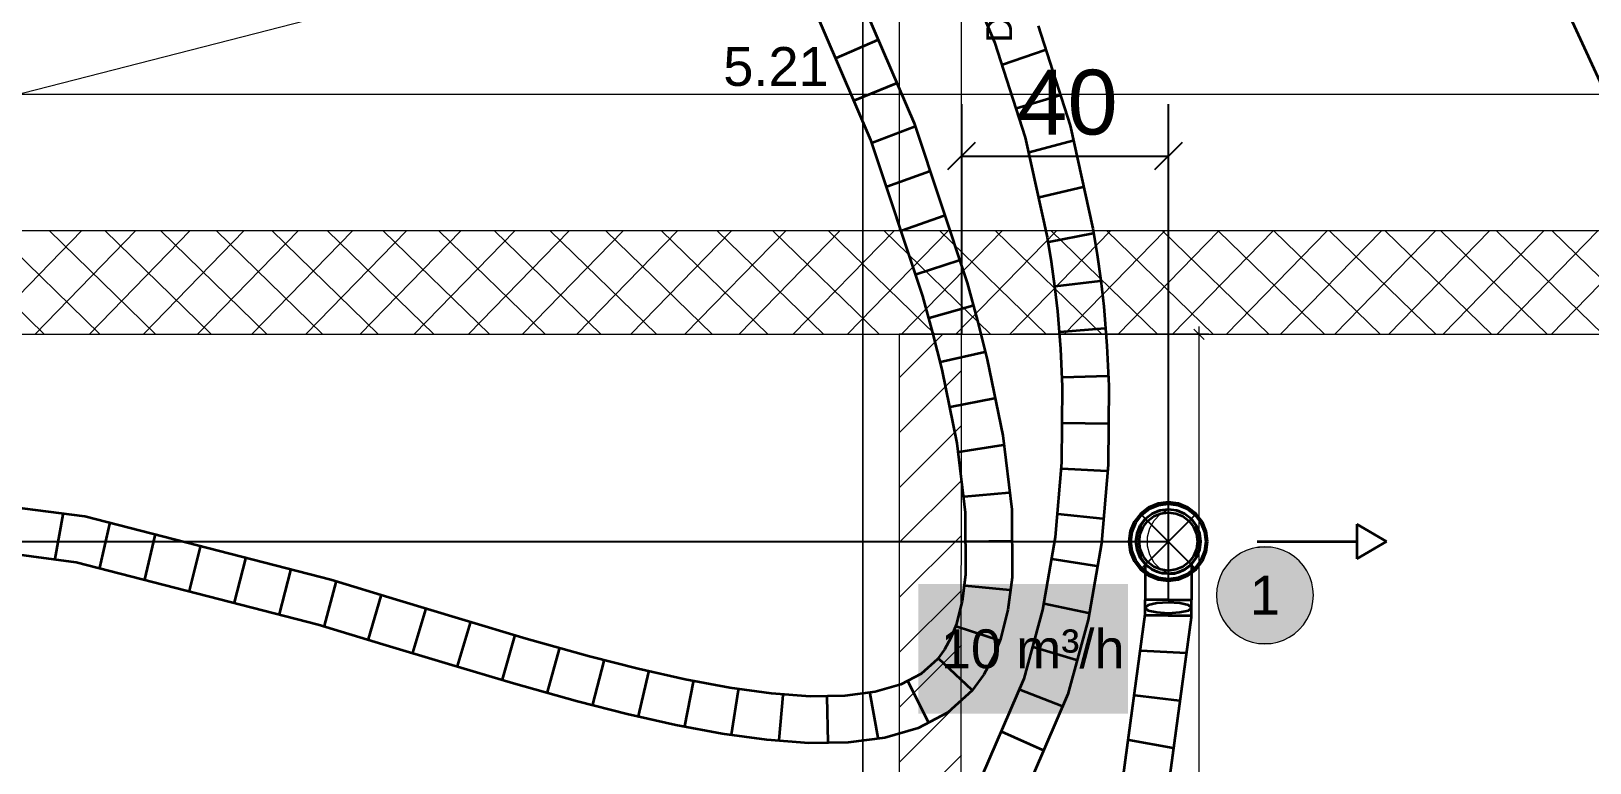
# Model space of a CAD drawing. Extents: x 0 to 1189, y 0 to 841.
# Drawn here: x 189.1 to 249.3, y 582.2 to 610.4 of the extents above; entities that cross this region are included whole.
import ezdxf
from ezdxf.lldxf.tags import DXFTag

# ---------------------------------------------------------------- set-up
doc = ezdxf.new("R2010")
doc.units = 0
doc.linetypes.add('_Hiddenline_', pattern=[3, 2, -1])
doc.layers.get('0').update_dxf_attribs({"lineweight": 35})
for name, color, linetype, lineweight in [('211.5 Stahlbeton Kontur', 7, 'Continuous', 25), ('211.5 Stahlbeton Schraffur', 7, 'Continuous', 25), ('211.6 Mauerwerk Kontur', 7, 'Continuous', 25), ('211.6 Mauerwerk Schraffur', 7, 'Continuous', 25), ('273.0 Innentüren', 7, 'Continuous', 25), ('Bemassung', 7, 'Continuous', 25), ('Gebäude Kontur', 7, 'Continuous', 25), ('Hilfskörper', 7, 'Continuous', 25)]:
    doc.layers.add(name, color=color, linetype=linetype, lineweight=lineweight)
for name, color, linetype, lineweight, true_color in [('L_Abluft_eingelegt', 7, 'fein_strichliert', 35, 0xffcc00), ('L_Auslass', 7, 'Continuous', 35, 0xababab), ('L_Mass', 5, 'Continuous', 25, 0x0000ff), ('L_Zuluft', 1, 'Continuous', 35, 0xff0000), ('L_Zuluft_eingelegt', 1, 'fein_strichliert', 35, 0xff0000)]:
    doc.layers.add(name, color=color, linetype=linetype, lineweight=lineweight, true_color=true_color)
doc.styles.get("Standard").update_dxf_attribs({"font": 'arial.ttf'})
tags = doc.linetypes.add('DASHED', pattern=[19.05, 12.7, -6.35]).pattern_tags.tags
tags[6:7] = [DXFTag(74, 4), DXFTag(75, 0), DXFTag(340, '0'), DXFTag(46, 1.0), DXFTag(50, 0.0), DXFTag(44, 0.0), DXFTag(45, 0.0)]
tags[4:5] = [DXFTag(74, 4), DXFTag(75, 0), DXFTag(340, '0'), DXFTag(46, 1.0), DXFTag(50, 0.0), DXFTag(44, 0.0), DXFTag(45, 0.0)]
tags = doc.linetypes.add('fein_strichliert', pattern=[4, 1, -2, 1]).pattern_tags.tags
tags[8:9] = [DXFTag(74, 4), DXFTag(75, 0), DXFTag(340, '0'), DXFTag(46, 0.0), DXFTag(50, 0.0), DXFTag(44, 0.0), DXFTag(45, 0.0)]
tags[6:7] = [DXFTag(74, 4), DXFTag(75, 0), DXFTag(340, '0'), DXFTag(46, 0.0), DXFTag(50, 0.0), DXFTag(44, 0.0), DXFTag(45, 0.0)]
tags[4:5] = [DXFTag(74, 4), DXFTag(75, 0), DXFTag(340, '0'), DXFTag(46, 0.0), DXFTag(50, 0.0), DXFTag(44, 0.0), DXFTag(45, 0.0)]
tags = doc.linetypes.add('Strichlin_lang', pattern=[0.5, 0.3, -0.2]).pattern_tags.tags
tags[6:7] = [DXFTag(74, 4), DXFTag(75, 0), DXFTag(340, '0'), DXFTag(46, 1.0), DXFTag(50, 0.0), DXFTag(44, 0.0), DXFTag(45, 0.0)]
tags[4:5] = [DXFTag(74, 4), DXFTag(75, 0), DXFTag(340, '0'), DXFTag(46, 1.0), DXFTag(50, 0.0), DXFTag(44, 0.0), DXFTag(45, 0.0)]
tags = doc.linetypes.add('STRICHPUNKT2', pattern=[12.7, 6.35, -3.175, 0, -3.175]).pattern_tags.tags
tags[10:11] = [DXFTag(74, 4), DXFTag(75, 0), DXFTag(340, '0'), DXFTag(46, 0.0), DXFTag(50, 0.0), DXFTag(44, 0.0), DXFTag(45, 0.0)]
tags[8:9] = [DXFTag(74, 4), DXFTag(75, 0), DXFTag(340, '0'), DXFTag(46, 0.0), DXFTag(50, 0.0), DXFTag(44, 0.0), DXFTag(45, 0.0)]
tags[6:7] = [DXFTag(74, 4), DXFTag(75, 0), DXFTag(340, '0'), DXFTag(46, 0.0), DXFTag(50, 0.0), DXFTag(44, 0.0), DXFTag(45, 0.0)]
tags[4:5] = [DXFTag(74, 4), DXFTag(75, 0), DXFTag(340, '0'), DXFTag(46, 0.0), DXFTag(50, 0.0), DXFTag(44, 0.0), DXFTag(45, 0.0)]

# ---------------------------------------------------------------- blocks, each defined once
blk = doc.blocks.new('Referenz-A0SO6TOG06', base_point=(4.401, 96.704))
at = {"layer": '211.5 Stahlbeton Kontur', "color": 0, "lineweight": 18}
for p, q in [((222.641, 602.74), (168.142, 602.741)), ((269.941, 602.738), (222.641, 602.74)), ((169.241, 598.741), (269.941, 598.738))]:
    blk.add_line(p, q, dxfattribs=at)
at = {"layer": '211.5 Stahlbeton Schraffur', "color": 0, "lineweight": 13}
for p, q in [((189.601, 598.741), (185.49, 602.741)), ((187.155, 598.741), (191.047, 602.741)), ((191.752, 598.741), (187.641, 602.741)), ((189.248, 598.741), (193.14, 602.741)), ((193.903, 598.741), (189.792, 602.741)), ((191.341, 598.741), (195.233, 602.741)), ((196.054, 598.74), (191.943, 602.741)), ((193.434, 598.741), (197.325, 602.741)), ((198.206, 598.74), (194.094, 602.741)), ((195.526, 598.74), (199.418, 602.741)), ((200.357, 598.74), (196.245, 602.741)), ((197.619, 598.74), (201.511, 602.74)), ((202.508, 598.74), (198.396, 602.741)), ((199.712, 598.74), (203.604, 602.74)), ((204.659, 598.74), (200.547, 602.74)), ((201.805, 598.74), (205.697, 602.74)), ((206.81, 598.74), (202.698, 602.74)), ((203.897, 598.74), (207.789, 602.74)), ((208.961, 598.74), (204.849, 602.74)), ((205.99, 598.74), (209.882, 602.74)), ((211.112, 598.74), (207.001, 602.74)), ((208.083, 598.74), (211.975, 602.74)), ((213.263, 598.74), (209.152, 602.74)), ((210.176, 598.74), (214.068, 602.74)), ((215.414, 598.74), (211.303, 602.74)), ((212.269, 598.74), (216.16, 602.74)), ((217.565, 598.74), (213.454, 602.74)), ((214.361, 598.74), (218.253, 602.74)), ((219.716, 598.74), (215.605, 602.74)), ((216.454, 598.74), (220.346, 602.74)), ((221.867, 598.74), (217.756, 602.74)), ((218.547, 598.74), (222.439, 602.74)), ((224.018, 598.74), (219.907, 602.74)), ((220.64, 598.74), (224.531, 602.74)), ((226.17, 598.74), (222.058, 602.74)), ((222.732, 598.74), (226.624, 602.74)), ((228.321, 598.739), (224.209, 602.74)), ((224.825, 598.74), (228.717, 602.74)), ((230.472, 598.739), (226.36, 602.74)), ((226.918, 598.74), (230.81, 602.74)), ((232.623, 598.739), (228.511, 602.74)), ((229.011, 598.739), (232.902, 602.739)), ((234.774, 598.739), (230.662, 602.74)), ((231.103, 598.739), (234.995, 602.739)), ((236.925, 598.739), (232.813, 602.739)), ((233.196, 598.739), (237.088, 602.739)), ((239.076, 598.739), (234.965, 602.739)), ((235.289, 598.739), (239.181, 602.739)), ((241.227, 598.739), (237.116, 602.739)), ((237.382, 598.739), (241.274, 602.739)), ((243.378, 598.739), (239.267, 602.739)), ((239.475, 598.739), (243.366, 602.739)), ((245.529, 598.739), (241.418, 602.739)), ((241.567, 598.739), (245.459, 602.739)), ((247.68, 598.739), (243.569, 602.739)), ((243.66, 598.739), (247.552, 602.739)), ((249.831, 598.739), (245.72, 602.739)), ((245.753, 598.739), (249.645, 602.739)), ((247.846, 598.739), (251.737, 602.739)), ((251.982, 598.739), (247.871, 602.739))]:
    blk.add_line(p, q, dxfattribs=at)
at = {"layer": '211.6 Mauerwerk Kontur', "color": 0, "lineweight": 18}
for p, q in [((222.641, 598.74), (222.639, 534.141)), ((225.041, 598.74), (222.641, 598.74)), ((225.039, 534.141), (225.041, 598.74))]:
    blk.add_line(p, q, dxfattribs=at)
at = {"layer": '211.6 Mauerwerk Schraffur', "color": 0, "lineweight": 13}
for p, q in [((222.641, 597.061), (224.32, 598.74)), ((222.641, 594.94), (225.041, 597.34)), ((222.641, 592.818), (225.041, 595.218)), ((222.641, 590.697), (225.041, 593.097)), ((222.641, 588.575), (225.041, 590.975)), ((222.641, 586.454), (225.041, 588.854)), ((222.641, 584.333), (225.041, 586.733)), ((222.641, 582.211), (225.041, 584.611)), ((222.641, 580.09), (225.041, 582.49))]:
    blk.add_line(p, q, dxfattribs=at)
at = {"layer": '273.0 Innentüren', "color": 0, "linetype": 'DASHED', "lineweight": 13, "ltscale": 0.13}
blk.add_line((225.042, 602.74), (225.042, 630.74), dxfattribs=at)
at = {"layer": 'Bemassung', "color": 0, "lineweight": 13}
for p, q in [((269.941, 608.001), (165.741, 608.001)), ((234.43, 598.54), (234.03, 598.94)), ((234.23, 598.74), (234.23, 599.04)), ((234.605, 598.74), (227.041, 598.74)), ((234.23, 534.141), (234.23, 598.74))]:
    blk.add_line(p, q, dxfattribs=at)
at = {"layer": 'Gebäude Kontur', "color": 0, "linetype": 'Strichlin_lang', "lineweight": 13, "ltscale": 0.13}
for p, q in [((221.24, 549.141), (221.24, 633.839)), ((221.241, 555.539), (221.243, 628.839))]:
    blk.add_line(p, q, dxfattribs=at)
at = {"layer": 'Hilfskörper', "color": 0, "lineweight": 13}
for p, q in [((222.641, 630.741), (222.641, 602.74)), ((222.641, 616.739), (168.142, 602.741)), ((222.641, 602.74), (168.143, 602.74))]:
    blk.add_line(p, q, dxfattribs=at)
at = {"layer": 'Bemassung', "color": 0, "linetype": 'Continuous', "lineweight": 13, "ltscale": 0.13, "insert": (215.839, 609.829), "char_height": 1.5, "attachment_point": 1}
blk.add_mtext('{\\fArial;5.21}', dxfattribs=at)
at = {"layer": 'Hilfskörper', "color": 0, "lineweight": 13, "insert": (226.002, 610.001), "char_height": 1, "attachment_point": 1, "rotation": 90}
blk.add_mtext('{\\fArial;Deckenabsatz}', dxfattribs=at)
blk = doc.blocks.new('Zuluft-Tellerventil Zehnder via STH 1-125-A0SO6TOO06', base_point=(231.52, 589.219))
at = {"color": 0, "lineweight": -2}
for p, q in [((232.646, 592.208), (232.28, 592.056)), ((233.04, 592.259), (232.646, 592.208)), ((233.433, 592.208), (233.04, 592.259)), ((233.8, 592.056), (233.433, 592.208)), ((231.965, 591.814), (231.724, 591.499)), ((231.957, 591.364), (232.156, 591.623)), ((232.28, 592.056), (231.965, 591.814)), ((232.163, 591.616), (231.966, 591.359)), ((232.066, 591.302), (232.244, 591.535)), ((232.156, 591.623), (232.415, 591.822)), ((232.42, 591.813), (232.163, 591.616)), ((232.244, 591.535), (232.477, 591.714)), ((232.415, 591.822), (232.716, 591.947)), ((232.719, 591.937), (232.42, 591.813)), ((232.477, 591.714), (232.749, 591.826)), ((232.716, 591.947), (233.04, 591.989)), ((233.04, 591.979), (232.719, 591.937)), ((232.749, 591.826), (233.04, 591.864)), ((233.04, 591.989), (233.363, 591.947)), ((233.361, 591.937), (233.04, 591.979)), ((233.04, 591.864), (233.331, 591.826)), ((233.331, 591.826), (233.602, 591.714)), ((233.66, 591.813), (233.361, 591.937)), ((233.363, 591.947), (233.665, 591.822)), ((233.602, 591.714), (233.835, 591.535)), ((233.917, 591.616), (233.66, 591.813)), ((233.665, 591.822), (233.924, 591.623)), ((234.115, 591.814), (233.8, 592.056)), ((233.835, 591.535), (234.014, 591.302)), ((234.114, 591.359), (233.917, 591.616)), ((233.924, 591.623), (234.122, 591.364)), ((234.356, 591.499), (234.115, 591.814)), ((231.572, 591.133), (231.52, 590.739)), ((231.724, 591.499), (231.572, 591.133)), ((231.79, 590.739), (231.832, 591.063)), ((231.842, 591.06), (231.8, 590.739)), ((231.832, 591.063), (231.957, 591.364)), ((231.966, 591.359), (231.842, 591.06)), ((231.915, 590.739), (231.953, 591.03)), ((231.953, 591.03), (232.066, 591.302)), ((234.014, 591.302), (234.127, 591.03)), ((234.238, 591.06), (234.114, 591.359)), ((234.122, 591.364), (234.247, 591.063)), ((234.127, 591.03), (234.165, 590.739)), ((234.28, 590.739), (234.238, 591.06)), ((234.247, 591.063), (234.29, 590.739)), ((234.508, 591.133), (234.356, 591.499)), ((234.56, 590.739), (234.508, 591.133)), ((231.52, 590.739), (231.572, 590.346)), ((231.572, 590.346), (231.724, 589.979)), ((231.832, 590.416), (231.79, 590.739)), ((231.8, 590.739), (231.842, 590.418)), ((231.957, 590.114), (231.832, 590.416)), ((231.842, 590.418), (231.966, 590.119)), ((231.953, 590.448), (231.915, 590.739)), ((232.066, 590.177), (231.953, 590.448)), ((234.127, 590.448), (234.014, 590.177)), ((234.114, 590.119), (234.238, 590.418)), ((234.247, 590.416), (234.122, 590.114)), ((234.165, 590.739), (234.127, 590.448)), ((234.238, 590.418), (234.28, 590.739)), ((234.29, 590.739), (234.247, 590.416)), ((234.356, 589.979), (234.508, 590.346)), ((234.508, 590.346), (234.56, 590.739)), ((231.724, 589.979), (231.965, 589.665)), ((232.156, 589.855), (231.957, 590.114)), ((231.966, 590.119), (232.163, 589.863)), ((232.244, 589.944), (232.066, 590.177)), ((232.415, 589.657), (232.156, 589.855)), ((232.163, 589.863), (232.42, 589.665)), ((232.477, 589.765), (232.244, 589.944)), ((232.749, 589.653), (232.477, 589.765)), ((233.602, 589.765), (233.331, 589.653)), ((233.835, 589.944), (233.602, 589.765)), ((233.66, 589.665), (233.917, 589.863)), ((233.924, 589.855), (233.665, 589.657)), ((234.014, 590.177), (233.835, 589.944)), ((233.917, 589.863), (234.114, 590.119)), ((234.122, 590.114), (233.924, 589.855)), ((234.115, 589.665), (234.356, 589.979)), ((231.965, 589.665), (232.28, 589.423)), ((232.28, 589.423), (232.646, 589.271)), ((232.716, 589.532), (232.415, 589.657)), ((232.42, 589.665), (232.719, 589.542)), ((232.646, 589.271), (233.04, 589.219)), ((233.04, 589.489), (232.716, 589.532)), ((232.719, 589.542), (233.04, 589.499)), ((233.04, 589.614), (232.749, 589.653)), ((233.331, 589.653), (233.04, 589.614)), ((233.04, 589.499), (233.361, 589.542)), ((233.363, 589.532), (233.04, 589.489)), ((233.04, 589.219), (233.433, 589.271)), ((233.361, 589.542), (233.66, 589.665)), ((233.665, 589.657), (233.363, 589.532)), ((233.433, 589.271), (233.8, 589.423)), ((233.8, 589.423), (234.115, 589.665))]:
    blk.add_line(p, q, dxfattribs=at)
at = {"color": 0, "linetype": 'STRICHPUNKT2', "lineweight": 25, "ltscale": 0.25}
for p, q in [((234.115, 591.814), (231.965, 589.665)), ((234.115, 589.665), (231.965, 591.814)), ((233.04, 590.739), (233.04, 590.739))]:
    blk.add_line(p, q, dxfattribs=at)
blk = doc.blocks.new('Bauteilbeschriftung-A0SO6TOQ06', base_point=(223.375, 584.097))
at = {"color": 7, "linetype": 'ByBlock', "lineweight": -2, "ltscale": 0.35, "true_color": 0xffffff}
for points in [[(223.375, 584.097), (231.476, 584.097), (223.375, 589.097)], [(231.476, 584.097), (223.375, 589.097), (231.476, 589.097)]]:
    blk.add_solid(points, dxfattribs=at)
at = {"color": 0, "linetype": 'ByBlock', "lineweight": -2, "ltscale": 0.35, "insert": (224.247, 587.347), "char_height": 1.5, "attachment_point": 1}
blk.add_mtext('{\\fArial;10 m³/h}', dxfattribs=at)
blk = doc.blocks.new('Positionsnummer-A0SO6TOS06', base_point=(234.897, 586.79))
at = {"color": 0, "linetype": 'ByBlock', "lineweight": 18, "ltscale": 0.18}
for p, q in [((236.054, 590.397), (235.834, 590.288)), ((236.287, 590.476), (236.054, 590.397)), ((236.527, 590.524), (236.287, 590.476)), ((236.772, 590.54), (236.527, 590.524)), ((237.017, 590.524), (236.772, 590.54)), ((237.257, 590.476), (237.017, 590.524)), ((237.489, 590.397), (237.257, 590.476)), ((237.709, 590.288), (237.489, 590.397)), ((235.284, 589.806), (235.148, 589.602)), ((235.446, 589.99), (235.284, 589.806)), ((235.631, 590.152), (235.446, 589.99)), ((235.834, 590.288), (235.631, 590.152)), ((237.913, 590.152), (237.709, 590.288)), ((238.098, 589.99), (237.913, 590.152)), ((238.259, 589.806), (238.098, 589.99)), ((238.396, 589.602), (238.259, 589.806)), ((234.961, 589.15), (234.913, 588.909)), ((235.04, 589.382), (234.961, 589.15)), ((235.148, 589.602), (235.04, 589.382)), ((238.504, 589.382), (238.396, 589.602)), ((238.583, 589.15), (238.504, 589.382)), ((238.631, 588.909), (238.583, 589.15)), ((234.913, 588.909), (234.897, 588.665)), ((234.897, 588.665), (234.913, 588.42)), ((238.647, 588.665), (238.631, 588.909)), ((238.631, 588.42), (238.647, 588.665)), ((234.913, 588.42), (234.961, 588.179)), ((234.961, 588.179), (235.04, 587.947)), ((235.04, 587.947), (235.148, 587.727)), ((238.396, 587.727), (238.504, 587.947)), ((238.504, 587.947), (238.583, 588.179)), ((238.583, 588.179), (238.631, 588.42)), ((235.148, 587.727), (235.284, 587.523)), ((235.284, 587.523), (235.446, 587.339)), ((235.446, 587.339), (235.631, 587.177)), ((237.913, 587.177), (238.098, 587.339)), ((238.098, 587.339), (238.259, 587.523)), ((238.259, 587.523), (238.396, 587.727)), ((235.631, 587.177), (235.834, 587.041)), ((235.834, 587.041), (236.054, 586.932)), ((236.054, 586.932), (236.287, 586.854)), ((236.287, 586.854), (236.527, 586.806)), ((236.527, 586.806), (236.772, 586.79)), ((236.772, 586.79), (237.017, 586.806)), ((237.017, 586.806), (237.257, 586.854)), ((237.257, 586.854), (237.489, 586.932)), ((237.489, 586.932), (237.709, 587.041)), ((237.709, 587.041), (237.913, 587.177))]:
    blk.add_line(p, q, dxfattribs=at)
at = {"color": 7, "linetype": 'ByBlock', "lineweight": -2, "ltscale": 0.35, "true_color": 0xffffff}
for points in [[(237.648, 590.32), (235.891, 590.32), (237.567, 590.363)], [(235.891, 590.32), (237.567, 590.363), (235.983, 590.363)], [(237.567, 590.363), (235.983, 590.363), (237.472, 590.402)], [(235.983, 590.363), (237.472, 590.402), (236.066, 590.402)], [(237.472, 590.402), (236.066, 590.402), (237.388, 590.436)], [(236.066, 590.402), (237.388, 590.436), (236.163, 590.436)], [(237.388, 590.436), (236.163, 590.436), (237.287, 590.465)], [(236.163, 590.436), (237.287, 590.465), (236.248, 590.465)], [(237.287, 590.465), (236.248, 590.465), (237.203, 590.49)], [(236.248, 590.465), (237.203, 590.49), (236.352, 590.49)], [(237.203, 590.49), (236.352, 590.49), (237.094, 590.509)], [(236.352, 590.49), (237.094, 590.509), (236.436, 590.509)], [(237.094, 590.509), (236.436, 590.509), (237.013, 590.524)], [(236.436, 590.509), (237.013, 590.524), (236.551, 590.524)], [(237.013, 590.524), (236.551, 590.524), (236.884, 590.534)], [(236.551, 590.524), (236.884, 590.534), (236.627, 590.534)], [(236.884, 590.534), (236.627, 590.534), (236.82, 590.539)], [(238.351, 589.671), (235.19, 589.671), (238.3, 589.751)], [(235.19, 589.671), (238.3, 589.751), (235.247, 589.751)], [(238.3, 589.751), (235.247, 589.751), (238.239, 589.828)], [(235.247, 589.751), (238.239, 589.828), (235.302, 589.828)], [(238.239, 589.828), (235.302, 589.828), (238.18, 589.902)], [(235.302, 589.828), (238.18, 589.902), (235.367, 589.902)], [(238.18, 589.902), (235.367, 589.902), (238.111, 589.973)], [(235.367, 589.902), (238.111, 589.973), (235.429, 589.973)], [(238.111, 589.973), (235.429, 589.973), (238.046, 590.041)], [(235.429, 589.973), (238.046, 590.041), (235.502, 590.041)], [(238.046, 590.041), (235.502, 590.041), (237.969, 590.104)], [(235.502, 590.041), (237.969, 590.104), (235.571, 590.104)], [(237.969, 590.104), (235.571, 590.104), (237.897, 590.164)], [(235.571, 590.104), (237.897, 590.164), (235.651, 590.164)], [(237.897, 590.164), (235.651, 590.164), (237.814, 590.22)], [(235.651, 590.164), (237.814, 590.22), (235.725, 590.22)], [(237.814, 590.22), (235.725, 590.22), (237.737, 590.272)], [(235.725, 590.22), (237.737, 590.272), (235.812, 590.272)], [(237.737, 590.272), (235.812, 590.272), (237.648, 590.32)], [(235.812, 590.272), (237.648, 590.32), (235.891, 590.32)], [(238.607, 589.048), (234.939, 589.048), (238.583, 589.142)], [(234.939, 589.048), (238.583, 589.142), (234.959, 589.142)], [(238.583, 589.142), (234.959, 589.142), (238.558, 589.235)], [(234.959, 589.142), (238.558, 589.235), (234.988, 589.235)], [(238.558, 589.235), (234.988, 589.235), (238.524, 589.326)], [(234.988, 589.235), (238.524, 589.326), (235.017, 589.326)], [(238.524, 589.326), (235.017, 589.326), (238.49, 589.416)], [(235.017, 589.326), (238.49, 589.416), (235.057, 589.416)], [(238.49, 589.416), (235.057, 589.416), (238.446, 589.503)], [(235.057, 589.416), (238.446, 589.503), (235.095, 589.503)], [(238.446, 589.503), (235.095, 589.503), (238.404, 589.588)], [(235.095, 589.503), (238.404, 589.588), (235.143, 589.588)], [(238.404, 589.588), (235.143, 589.588), (238.351, 589.671)], [(235.143, 589.588), (238.351, 589.671), (235.19, 589.671)], [(238.642, 588.761), (234.899, 588.761), (238.637, 588.857)], [(234.899, 588.761), (238.637, 588.857), (234.909, 588.857)], [(238.647, 588.665), (234.899, 588.665), (238.642, 588.761)], [(234.899, 588.665), (238.642, 588.761), (234.899, 588.761)], [(238.642, 588.568), (234.899, 588.568), (238.647, 588.665)], [(234.899, 588.568), (238.647, 588.665), (234.899, 588.665)], [(234.909, 588.472), (238.642, 588.568), (234.899, 588.568)], [(238.637, 588.857), (234.909, 588.857), (238.622, 588.953)], [(234.909, 588.857), (238.622, 588.953), (234.919, 588.953)], [(238.637, 588.472), (234.909, 588.472), (238.642, 588.568)], [(238.622, 588.953), (234.919, 588.953), (238.607, 589.048)], [(234.919, 588.953), (238.607, 589.048), (234.939, 589.048)], [(234.919, 588.376), (238.637, 588.472), (234.909, 588.472)], [(238.622, 588.376), (234.919, 588.376), (238.637, 588.472)], [(234.939, 588.281), (238.622, 588.376), (234.919, 588.376)], [(238.607, 588.281), (234.939, 588.281), (238.622, 588.376)], [(234.959, 588.187), (238.607, 588.281), (234.939, 588.281)], [(238.583, 588.187), (234.959, 588.187), (238.607, 588.281)], [(234.988, 588.094), (238.583, 588.187), (234.959, 588.187)], [(238.558, 588.094), (234.988, 588.094), (238.583, 588.187)], [(235.017, 588.003), (238.558, 588.094), (234.988, 588.094)], [(238.524, 588.003), (235.017, 588.003), (238.558, 588.094)], [(235.057, 587.914), (238.524, 588.003), (235.017, 588.003)], [(238.49, 587.914), (235.057, 587.914), (238.524, 588.003)], [(235.095, 587.826), (238.49, 587.914), (235.057, 587.914)], [(238.446, 587.826), (235.095, 587.826), (238.49, 587.914)], [(235.143, 587.741), (238.446, 587.826), (235.095, 587.826)], [(238.404, 587.741), (235.143, 587.741), (238.446, 587.826)], [(235.19, 587.658), (238.404, 587.741), (235.143, 587.741)], [(238.351, 587.658), (235.19, 587.658), (238.404, 587.741)], [(235.247, 587.578), (238.351, 587.658), (235.19, 587.658)], [(238.3, 587.578), (235.247, 587.578), (238.351, 587.658)], [(235.302, 587.501), (238.3, 587.578), (235.247, 587.578)], [(238.239, 587.501), (235.302, 587.501), (238.3, 587.578)], [(235.367, 587.427), (238.239, 587.501), (235.302, 587.501)], [(238.18, 587.427), (235.367, 587.427), (238.239, 587.501)], [(235.429, 587.356), (238.18, 587.427), (235.367, 587.427)], [(238.111, 587.356), (235.429, 587.356), (238.18, 587.427)], [(235.502, 587.289), (238.111, 587.356), (235.429, 587.356)], [(238.046, 587.289), (235.502, 587.289), (238.111, 587.356)], [(235.571, 587.225), (238.046, 587.289), (235.502, 587.289)], [(237.969, 587.225), (235.571, 587.225), (238.046, 587.289)], [(235.651, 587.165), (237.969, 587.225), (235.571, 587.225)], [(237.897, 587.165), (235.651, 587.165), (237.969, 587.225)], [(235.725, 587.109), (237.897, 587.165), (235.651, 587.165)], [(237.814, 587.109), (235.725, 587.109), (237.897, 587.165)], [(235.812, 587.057), (237.814, 587.109), (235.725, 587.109)], [(237.737, 587.057), (235.812, 587.057), (237.814, 587.109)], [(235.891, 587.01), (237.737, 587.057), (235.812, 587.057)], [(237.648, 587.01), (235.891, 587.01), (237.737, 587.057)], [(235.983, 586.966), (237.648, 587.01), (235.891, 587.01)], [(237.567, 586.966), (235.983, 586.966), (237.648, 587.01)], [(236.066, 586.928), (237.567, 586.966), (235.983, 586.966)], [(237.472, 586.928), (236.066, 586.928), (237.567, 586.966)], [(236.163, 586.894), (237.472, 586.928), (236.066, 586.928)], [(237.388, 586.894), (236.163, 586.894), (237.472, 586.928)], [(236.248, 586.864), (237.388, 586.894), (236.163, 586.894)], [(237.287, 586.864), (236.248, 586.864), (237.388, 586.894)], [(236.352, 586.84), (237.287, 586.864), (236.248, 586.864)], [(237.203, 586.84), (236.352, 586.84), (237.287, 586.864)], [(236.436, 586.82), (237.203, 586.84), (236.352, 586.84)], [(237.094, 586.82), (236.436, 586.82), (237.203, 586.84)], [(236.551, 586.805), (237.094, 586.82), (236.436, 586.82)], [(237.013, 586.805), (236.551, 586.805), (237.094, 586.82)], [(236.627, 586.795), (237.013, 586.805), (236.551, 586.805)], [(236.884, 586.795), (236.627, 586.795), (237.013, 586.805)], [(236.82, 586.79), (236.884, 586.795), (236.627, 586.795)]]:
    blk.add_solid(points, dxfattribs=at)
at = {"color": 0, "linetype": 'ByBlock', "lineweight": 18, "ltscale": 0.18, "insert": (235.607, 589.415), "char_height": 1.5, "attachment_point": 1}
blk.add_mtext('{\\fArial; 1 }', dxfattribs=at)
blk = doc.blocks.new('Pfeil Auslass einzel-A0SO6TP606', base_point=(236.474, 590.073))
at = {"color": 0, "linetype": 'ByBlock', "lineweight": -2, "ltscale": 0.35}
for p, q in [((240.32, 591.406), (240.32, 590.073)), ((241.474, 590.739), (240.32, 591.406)), ((236.474, 590.739), (240.32, 590.739)), ((241.474, 590.739), (240.32, 590.073))]:
    blk.add_line(p, q, dxfattribs=at)
blk = doc.blocks.new('TVA 125 _ Tube 90_ ohne EB_ weiss_ seitlich_ mit Bügel-A0SO6TRY06', base_point=(231.59, 588.489))
at = {"color": 0, "linetype": 'ByBlock', "lineweight": -2, "ltscale": 0.35}
for p, q in [((232.315, 591.995), (232.665, 592.14)), ((232.665, 592.14), (233.04, 592.189)), ((233.04, 592.189), (233.415, 592.14)), ((233.415, 592.14), (233.765, 591.995)), ((231.784, 591.464), (232.015, 591.765)), ((231.957, 591.364), (232.156, 591.623)), ((232.015, 591.765), (232.315, 591.995)), ((232.156, 591.623), (232.415, 591.822)), ((232.415, 591.822), (232.716, 591.947)), ((232.716, 591.947), (233.04, 591.989)), ((233.04, 591.989), (233.363, 591.947)), ((233.363, 591.947), (233.665, 591.822)), ((233.665, 591.822), (233.924, 591.623)), ((233.765, 591.995), (234.065, 591.765)), ((233.924, 591.623), (234.122, 591.364)), ((234.065, 591.765), (234.296, 591.464)), ((231.59, 590.739), (231.639, 591.115)), ((231.639, 591.115), (231.784, 591.464)), ((231.79, 590.739), (231.832, 591.063)), ((231.832, 591.063), (231.957, 591.364)), ((234.122, 591.364), (234.247, 591.063)), ((234.247, 591.063), (234.29, 590.739)), ((234.296, 591.464), (234.44, 591.115)), ((234.44, 591.115), (234.49, 590.739)), ((231.639, 590.364), (231.59, 590.739)), ((231.784, 590.014), (231.639, 590.364)), ((231.832, 590.416), (231.79, 590.739)), ((231.957, 590.114), (231.832, 590.416)), ((234.247, 590.416), (234.122, 590.114)), ((234.29, 590.739), (234.247, 590.416)), ((234.44, 590.364), (234.296, 590.014)), ((234.49, 590.739), (234.44, 590.364)), ((232.015, 589.714), (231.784, 590.014)), ((232.156, 589.855), (231.957, 590.114)), ((232.171, 589.841), (232.14, 589.872)), ((232.14, 589.872), (232.14, 588.489)), ((232.415, 589.657), (232.156, 589.855)), ((232.26, 589.762), (232.171, 589.841)), ((232.403, 589.663), (232.26, 589.762)), ((233.924, 589.855), (233.665, 589.657)), ((233.676, 589.663), (233.819, 589.762)), ((233.819, 589.762), (233.909, 589.841)), ((233.909, 589.841), (233.94, 589.872)), ((234.122, 590.114), (233.924, 589.855)), ((233.94, 589.872), (233.94, 588.489)), ((234.296, 590.014), (234.065, 589.714)), ((232.315, 589.484), (232.015, 589.714)), ((232.665, 589.339), (232.315, 589.484)), ((232.59, 589.573), (232.403, 589.663)), ((232.716, 589.532), (232.415, 589.657)), ((232.807, 589.511), (232.59, 589.573)), ((233.04, 589.289), (232.665, 589.339)), ((233.04, 589.489), (232.716, 589.532)), ((233.04, 589.489), (232.807, 589.511)), ((233.363, 589.532), (233.04, 589.489)), ((233.04, 589.489), (233.273, 589.511)), ((233.415, 589.339), (233.04, 589.289)), ((233.273, 589.511), (233.49, 589.573)), ((233.665, 589.657), (233.363, 589.532)), ((233.765, 589.484), (233.415, 589.339)), ((233.49, 589.573), (233.676, 589.663)), ((234.065, 589.714), (233.765, 589.484)), ((232.171, 588.489), (232.14, 588.489)), ((232.26, 588.489), (232.171, 588.489)), ((232.403, 588.489), (232.26, 588.489)), ((232.59, 588.489), (232.403, 588.489)), ((232.807, 588.489), (232.59, 588.489)), ((233.04, 588.489), (232.807, 588.489)), ((233.04, 588.489), (233.273, 588.489)), ((233.273, 588.489), (233.49, 588.489)), ((233.49, 588.489), (233.676, 588.489)), ((233.676, 588.489), (233.819, 588.489)), ((233.819, 588.489), (233.909, 588.489)), ((233.909, 588.489), (233.94, 588.489))]:
    blk.add_line(p, q, dxfattribs=at)
at = {"color": 0, "linetype": '_Hiddenline_', "lineweight": 18}
for p, q in [((232.327, 591.252), (232.498, 591.557)), ((232.498, 591.557), (232.741, 591.808)), ((232.741, 591.808), (233.04, 591.989)), ((232.239, 590.914), (232.327, 591.252)), ((232.239, 590.565), (232.239, 590.914)), ((232.327, 590.227), (232.239, 590.565)), ((232.498, 589.922), (232.327, 590.227)), ((232.741, 589.671), (232.498, 589.922)), ((233.04, 589.489), (232.741, 589.671))]:
    blk.add_line(p, q, dxfattribs=at)
at = {"color": 0, "linetype": 'STRICHPUNKT2', "lineweight": 25, "ltscale": 0.25}
for q in [(233.04, 590.739), (233.04, 588.489)]:
    blk.add_line((233.04, 590.739), q, dxfattribs=at)
blk = doc.blocks.new('Lüftungsrohr ComfoTube 90_ Rolle à 50 m-A0SO6TSQ06', base_point=(158.571, 474.934))
at = {"color": 0, "linetype": 'ByBlock', "lineweight": -2, "ltscale": 0.35}
for p, q in [((231.225, 581.164), (232.142, 587.937)), ((232.26, 588.489), (232.14, 588.489)), ((232.26, 588.285), (232.14, 588.183)), ((232.14, 588.183), (232.26, 588.081)), ((232.142, 588.336), (232.142, 588.489)), ((232.142, 588.184), (232.142, 588.336)), ((232.142, 588.031), (232.142, 588.184)), ((232.142, 587.937), (232.142, 588.031)), ((232.59, 588.489), (232.26, 588.489)), ((232.59, 588.36), (232.26, 588.285)), ((232.26, 588.081), (232.59, 588.006)), ((233.04, 588.489), (232.59, 588.489)), ((233.04, 588.387), (232.59, 588.36)), ((232.59, 588.006), (233.04, 587.979)), ((233.04, 588.489), (233.49, 588.489)), ((233.49, 588.36), (233.04, 588.387)), ((233.04, 587.979), (233.49, 588.006)), ((233.49, 588.489), (233.819, 588.489)), ((233.819, 588.285), (233.49, 588.36)), ((233.49, 588.006), (233.819, 588.081)), ((233.819, 588.489), (233.94, 588.489)), ((233.94, 588.183), (233.819, 588.285)), ((233.819, 588.081), (233.94, 588.183)), ((233.937, 588.335), (233.937, 588.489)), ((233.937, 588.182), (233.937, 588.335)), ((233.937, 588.031), (233.937, 588.182)), ((233.937, 587.816), (233.937, 588.031)), ((232.26, 587.877), (232.14, 587.877)), ((232.59, 587.877), (232.26, 587.877)), ((233.04, 587.877), (232.59, 587.877)), ((232.977, 580.728), (233.937, 587.816)), ((233.04, 587.877), (233.49, 587.877)), ((233.49, 587.877), (233.819, 587.877)), ((233.819, 587.877), (233.94, 587.877)), ((231.98, 586.533), (233.724, 586.447)), ((231.743, 584.805), (233.478, 584.607)), ((231.51, 583.077), (233.228, 582.768))]:
    blk.add_line(p, q, dxfattribs=at)
blk = doc.blocks.new('Lüftungsrohr ComfoTube 90_ Rolle à 50 m-A0SO6TT206', base_point=(183.29, 547.644))
at = {"color": 0, "linetype": 'ByBlock', "lineweight": -2, "ltscale": 0.35}
blk.add_line((248.187, 611.838), (250.416, 606.988), dxfattribs=at)
blk = doc.blocks.new('Maß-A0SO6TT806', base_point=(224.511, 590.739))
at = {"color": 0, "linetype": 'ByBlock', "lineweight": -2, "ltscale": 0.25}
for p, q in [((225.041, 607.62), (225.041, 598.74)), ((233.04, 607.62), (233.04, 590.739)), ((225.571, 606.15), (224.511, 605.09)), ((233.57, 606.15), (232.51, 605.09)), ((225.041, 605.62), (233.04, 605.62))]:
    blk.add_line(p, q, dxfattribs=at)
at = {"color": 0, "linetype": 'ByBlock', "lineweight": -2, "ltscale": 0.25, "insert": (227.201, 608.953), "char_height": 2.5, "attachment_point": 1}
blk.add_mtext('{\\fArial;40}', dxfattribs=at)
blk = doc.blocks.new('Lüftungsrohr ComfoTube 90_ Rolle à 50 m-A0SO6TTY06', base_point=(180.34, 582.96))
at = {"color": 0, "linetype": 'ByBlock', "lineweight": -2, "ltscale": 0.35}
for p, q in [((184.244, 653.555), (184.477, 653.788)), ((184.477, 653.788), (184.562, 653.873)), ((184.562, 653.873), (192.479, 646.312)), ((183.926, 653.236), (183.608, 652.918)), ((183.926, 653.236), (184.244, 653.555)), ((183.375, 652.685), (183.29, 652.6)), ((183.29, 652.6), (191.243, 645.004)), ((183.608, 652.918), (183.375, 652.685)), ((185.842, 652.613), (184.613, 651.373)), ((187.141, 651.373), (185.918, 650.127)), ((188.44, 650.133), (187.222, 648.881)), ((189.739, 648.892), (188.527, 647.635)), ((191.037, 647.652), (189.832, 646.389)), ((192.336, 646.412), (191.136, 645.143)), ((192.479, 646.312), (200.398, 638.906)), ((193.651, 645.18), (192.449, 643.914)), ((191.243, 645.004), (199.14, 637.62)), ((194.968, 643.948), (193.761, 642.686)), ((196.284, 642.717), (195.074, 641.458)), ((197.6, 641.486), (196.387, 640.23)), ((198.917, 640.255), (197.7, 639.003)), ((200.233, 639.024), (199.013, 637.775)), ((200.398, 638.906), (207.987, 631.146)), ((199.14, 637.62), (206.638, 629.952)), ((201.505, 637.736), (200.271, 636.501)), ((202.771, 636.442), (201.522, 635.222)), ((204.037, 635.148), (202.773, 633.942)), ((205.302, 633.853), (204.025, 632.663)), ((206.568, 632.558), (205.276, 631.384)), ((207.833, 631.264), (206.528, 630.105)), ((207.987, 631.146), (214.888, 622.54)), ((206.638, 629.952), (213.426, 621.487)), ((208.981, 629.863), (207.66, 628.722)), ((210.115, 628.449), (208.778, 627.326)), ((211.249, 627.036), (209.896, 625.931)), ((212.382, 625.622), (211.015, 624.536)), ((213.516, 624.208), (212.134, 623.142)), ((214.649, 622.795), (213.252, 621.747)), ((214.888, 622.54), (217.987, 617.738)), ((213.426, 621.487), (216.436, 616.823)), ((215.669, 621.28), (214.24, 620.276)), ((216.662, 619.743), (215.199, 618.789)), ((217.654, 618.205), (216.159, 617.302)), ((217.987, 617.738), (220.777, 612.546)), ((216.436, 616.823), (219.155, 611.762)), ((218.557, 616.621), (217.037, 615.761)), ((219.42, 615.015), (217.879, 614.195)), ((220.282, 613.41), (218.72, 612.629)), ((220.777, 612.546), (223.219, 606.892)), ((219.155, 611.762), (221.536, 606.25)), ((221.081, 611.774), (219.499, 611.033)), ((221.804, 610.101), (220.204, 609.401)), ((222.526, 608.428), (220.909, 607.769)), ((223.237, 606.751), (221.604, 606.133)), ((223.219, 606.892), (225.265, 600.73)), ((221.536, 606.25), (223.542, 600.208)), ((223.808, 605.031), (222.167, 604.437)), ((224.38, 603.31), (222.73, 602.74)), ((224.951, 601.59), (223.293, 601.044)), ((225.265, 600.73), (225.669, 599.256)), ((223.542, 600.208), (223.928, 598.8)), ((225.483, 599.834), (223.804, 599.356)), ((223.928, 598.8), (224.284, 597.375)), ((225.669, 599.256), (226.04, 597.773)), ((225.944, 598.046), (224.241, 597.658)), ((226.04, 597.773), (226.641, 594.829)), ((224.284, 597.375), (224.864, 594.538)), ((226.322, 596.255), (224.607, 595.927)), ((226.641, 594.829), (226.993, 591.975)), ((224.864, 594.538), (225.194, 591.862)), ((226.66, 594.454), (224.934, 594.192)), ((226.887, 592.613), (225.147, 592.46)), ((183.698, 591.634), (182.714, 591.167)), ((185.851, 592.081), (183.698, 591.634)), ((184.99, 590.092), (184.645, 591.804)), ((188.362, 592.071), (185.851, 592.081)), ((186.634, 590.306), (186.553, 592.051)), ((188.325, 590.289), (188.46, 592.03)), ((191.169, 591.702), (188.362, 592.071)), ((190.022, 590.065), (190.332, 591.784)), ((200.672, 589.263), (191.169, 591.702)), ((225.194, 591.862), (225.202, 589.457)), ((226.993, 591.975), (227.001, 589.344)), ((182.714, 591.167), (181.88, 590.537)), ((183.596, 589.616), (182.671, 591.097)), ((191.742, 589.725), (192.137, 591.425)), ((193.48, 589.278), (193.886, 590.976)), ((181.88, 590.537), (181.206, 589.724)), ((195.218, 588.832), (195.635, 590.528)), ((226.97, 590.756), (225.224, 590.726)), ((181.206, 589.724), (180.719, 588.745)), ((184.275, 589.916), (183.652, 589.621)), ((186.032, 590.281), (184.275, 589.916)), ((188.24, 590.272), (186.032, 590.281)), ((190.827, 589.932), (188.24, 590.272)), ((200.187, 587.529), (190.827, 589.932)), ((196.955, 588.386), (197.384, 590.079)), ((182.643, 588.638), (181.139, 589.524)), ((183.132, 589.227), (182.724, 588.736)), ((183.652, 589.621), (183.132, 589.227)), ((198.693, 587.94), (199.133, 589.63)), ((200.427, 587.485), (200.882, 589.17)), ((203.21, 588.492), (200.672, 589.263)), ((225.202, 589.457), (225.07, 588.442)), ((227.001, 589.344), (226.841, 588.103)), ((180.719, 588.745), (180.432, 587.618)), ((182.724, 588.736), (182.416, 588.115)), ((202.129, 586.968), (202.624, 588.642)), ((226.911, 588.86), (225.174, 589.03)), ((182.416, 588.115), (182.214, 587.327)), ((205.734, 587.725), (203.21, 588.492)), ((203.846, 586.446), (204.351, 588.117)), ((225.07, 588.442), (224.837, 587.528)), ((226.841, 588.103), (226.553, 586.974)), ((180.432, 587.618), (180.34, 586.382)), ((182.181, 587.262), (180.453, 587.514)), ((182.214, 587.327), (182.139, 586.315)), ((202.687, 586.77), (200.187, 587.529)), ((205.572, 585.924), (206.071, 587.597)), ((208.229, 586.986), (205.734, 587.725)), ((224.837, 587.528), (224.636, 587.017)), ((226.501, 586.92), (224.84, 587.456)), ((205.217, 586.001), (202.687, 586.77)), ((207.305, 585.411), (207.791, 587.088)), ((210.667, 586.305), (208.229, 586.986)), ((224.636, 587.017), (224.392, 586.565)), ((226.553, 586.974), (226.271, 586.257)), ((180.34, 586.382), (180.34, 586.195)), ((180.46, 586.349), (180.34, 586.349)), ((180.34, 586.195), (180.34, 586.043)), ((180.46, 586.145), (180.34, 586.042)), ((180.79, 586.349), (180.46, 586.349)), ((180.79, 586.219), (180.46, 586.145)), ((181.24, 586.349), (180.79, 586.349)), ((181.24, 586.247), (180.79, 586.219)), ((181.24, 586.349), (181.69, 586.349)), ((181.69, 586.219), (181.24, 586.247)), ((181.69, 586.349), (182.019, 586.349)), ((182.019, 586.145), (181.69, 586.219)), ((182.019, 586.349), (182.14, 586.349)), ((182.14, 586.042), (182.019, 586.145)), ((182.139, 586.315), (182.139, 586.194)), ((182.139, 586.194), (182.139, 586.042)), ((209.046, 584.918), (209.513, 586.6)), ((212.554, 585.823), (210.667, 586.305)), ((210.797, 584.443), (211.237, 586.132)), ((224.123, 586.199), (223.489, 585.633)), ((224.392, 586.565), (224.123, 586.199)), ((225.448, 585.019), (224.176, 586.215)), ((226.271, 586.257), (225.916, 585.6)), ((180.34, 586.043), (180.34, 585.891)), ((180.34, 586.042), (180.46, 585.94)), ((180.34, 585.891), (180.34, 585.736)), ((180.46, 585.736), (180.34, 585.736)), ((180.46, 585.94), (180.79, 585.866)), ((180.79, 585.736), (180.46, 585.736)), ((180.79, 585.866), (181.24, 585.838)), ((181.24, 585.736), (180.79, 585.736)), ((181.24, 585.838), (181.69, 585.866)), ((181.24, 585.736), (181.69, 585.736)), ((181.69, 585.866), (182.019, 585.94)), ((181.69, 585.736), (182.019, 585.736)), ((182.019, 585.94), (182.14, 586.042)), ((182.019, 585.736), (182.14, 585.736)), ((182.139, 586.042), (182.139, 585.89)), ((182.139, 585.89), (182.139, 585.736)), ((207.732, 585.257), (205.217, 586.001)), ((214.367, 585.413), (212.554, 585.823)), ((212.565, 584.003), (212.962, 585.704)), ((223.489, 585.633), (222.698, 585.217)), ((225.916, 585.6), (225.462, 584.983)), ((210.203, 584.567), (207.732, 585.257)), ((214.351, 583.613), (214.692, 585.325)), ((216.091, 585.09), (214.367, 585.413)), ((217.708, 584.868), (216.091, 585.09)), ((216.163, 583.291), (216.424, 585.017)), ((221.712, 584.931), (220.539, 584.779)), ((222.698, 585.217), (221.712, 584.931)), ((223.761, 583.773), (222.989, 585.34)), ((225.462, 584.983), (224.523, 584.143)), ((212.132, 584.074), (210.203, 584.567)), ((219.197, 584.76), (217.708, 584.868)), ((218.007, 583.069), (218.152, 584.809)), ((220.539, 584.779), (219.197, 584.76)), ((219.893, 582.997), (219.861, 584.743)), ((221.823, 583.159), (221.513, 584.877)), ((214.003, 583.651), (212.132, 584.074)), ((224.523, 584.143), (223.374, 583.54)), ((215.803, 583.313), (214.003, 583.651)), ((217.52, 583.077), (215.803, 583.313)), ((222.081, 583.165), (220.668, 582.981)), ((223.374, 583.54), (222.081, 583.165)), ((219.145, 582.96), (217.52, 583.077)), ((220.668, 582.981), (219.145, 582.96))]:
    blk.add_line(p, q, dxfattribs=at)
blk = doc.blocks.new('Lüftungsrohr ComfoTube 90_ Rolle à 50 m-A0SO6TUG06', base_point=(154.799, 498.691))
at = {"color": 0, "linetype": 'ByBlock', "lineweight": -2, "ltscale": 0.35}
for p, q in [((224.822, 613.565), (226.317, 610.019)), ((228.006, 610.646), (229.244, 606.807)), ((226.317, 610.019), (227.506, 606.334)), ((228.279, 609.71), (226.63, 609.138)), ((228.843, 607.963), (227.171, 607.459)), ((229.244, 606.807), (230.129, 602.83)), ((227.506, 606.334), (228.362, 602.491)), ((229.35, 606.205), (227.661, 605.762)), ((229.747, 604.426), (228.047, 604.027)), ((228.362, 602.491), (228.512, 601.555)), ((230.133, 602.637), (228.42, 602.297)), ((230.129, 602.83), (230.292, 601.821)), ((230.292, 601.821), (230.429, 600.819)), ((228.512, 601.555), (228.644, 600.596)), ((228.644, 600.596), (228.753, 599.633)), ((230.405, 600.794), (228.672, 600.579)), ((230.429, 600.819), (230.543, 599.808)), ((228.753, 599.633), (228.874, 598.173)), ((230.543, 599.808), (230.67, 598.29)), ((230.587, 598.964), (228.846, 598.827)), ((228.874, 598.173), (228.943, 596.718)), ((230.67, 598.29), (230.742, 596.753)), ((230.698, 597.119), (228.952, 597.078)), ((228.943, 596.718), (228.918, 593.789)), ((230.742, 596.753), (230.716, 593.703)), ((230.703, 595.284), (228.957, 595.315)), ((228.918, 593.789), (228.667, 590.907)), ((230.667, 593.453), (228.924, 593.548)), ((230.716, 593.703), (230.453, 590.675)), ((230.508, 591.617), (228.771, 591.797)), ((228.667, 590.907), (228.181, 588.106)), ((230.453, 590.675), (229.939, 587.715)), ((230.272, 589.788), (228.547, 590.059)), ((228.181, 588.106), (227.455, 585.443)), ((229.956, 587.967), (228.248, 588.333)), ((229.939, 587.715), (229.157, 584.846)), ((229.487, 586.156), (227.815, 586.66)), ((227.455, 585.443), (225.585, 581.111)), ((228.926, 584.38), (227.298, 585.009)), ((229.157, 584.846), (227.176, 580.257)), ((228.196, 582.686), (226.601, 583.398))]:
    blk.add_line(p, q, dxfattribs=at)
blk = doc.blocks.new('Maß-A0SO6TV006', base_point=(141.629, 455.611))
at = {"color": 0, "linetype": 'ByBlock', "lineweight": -2, "ltscale": 0.25}
blk.add_line((146.712, 590.739), (233.04, 590.739), dxfattribs=at)

msp = doc.modelspace()

# ---------------------------------------------------------------- block references
at = {"color": 8, "lineweight": 25, "ltscale": 0.25, "true_color": 0x808080}
msp.add_blockref('Referenz-A0SO6TOG06', (4.401, 96.704), dxfattribs=at)
at = {"layer": 'L_Abluft_eingelegt', "linetype": 'Continuous', "ltscale": 0.35}
for name, p in [('Lüftungsrohr ComfoTube 90_ Rolle à 50 m-A0SO6TT206', (183.29, 547.644)), ('Lüftungsrohr ComfoTube 90_ Rolle à 50 m-A0SO6TUG06', (154.799, 498.691)), ('Lüftungsrohr ComfoTube 90_ Rolle à 50 m-A0SO6TTY06', (180.34, 582.96))]:
    msp.add_blockref(name, p, dxfattribs=at)
at = {"layer": 'L_Auslass', "linetype": 'Continuous', "ltscale": 0.35}
msp.add_blockref('Zuluft-Tellerventil Zehnder via STH 1-125-A0SO6TOO06', (231.52, 589.219), dxfattribs=at)
at = {"layer": 'L_Auslass', "ltscale": 0.35}
for name, p in [('Positionsnummer-A0SO6TOS06', (234.897, 586.79)), ('Bauteilbeschriftung-A0SO6TOQ06', (223.375, 584.097))]:
    msp.add_blockref(name, p, dxfattribs=at)
at = {"layer": 'L_Mass', "ltscale": 0.25}
for name, p in [('Maß-A0SO6TV006', (141.629, 455.611)), ('Maß-A0SO6TT806', (224.511, 590.739))]:
    msp.add_blockref(name, p, dxfattribs=at)
at = {"layer": 'L_Zuluft', "ltscale": 0.35}
msp.add_blockref('Pfeil Auslass einzel-A0SO6TP606', (236.474, 590.073), dxfattribs=at)
at = {"layer": 'L_Zuluft_eingelegt', "linetype": 'Continuous', "ltscale": 0.35}
for name, p in [('TVA 125 _ Tube 90_ ohne EB_ weiss_ seitlich_ mit Bügel-A0SO6TRY06', (231.59, 588.489)), ('Lüftungsrohr ComfoTube 90_ Rolle à 50 m-A0SO6TSQ06', (158.571, 474.934))]:
    msp.add_blockref(name, p, dxfattribs=at)

doc.saveas('drawing.dxf')
